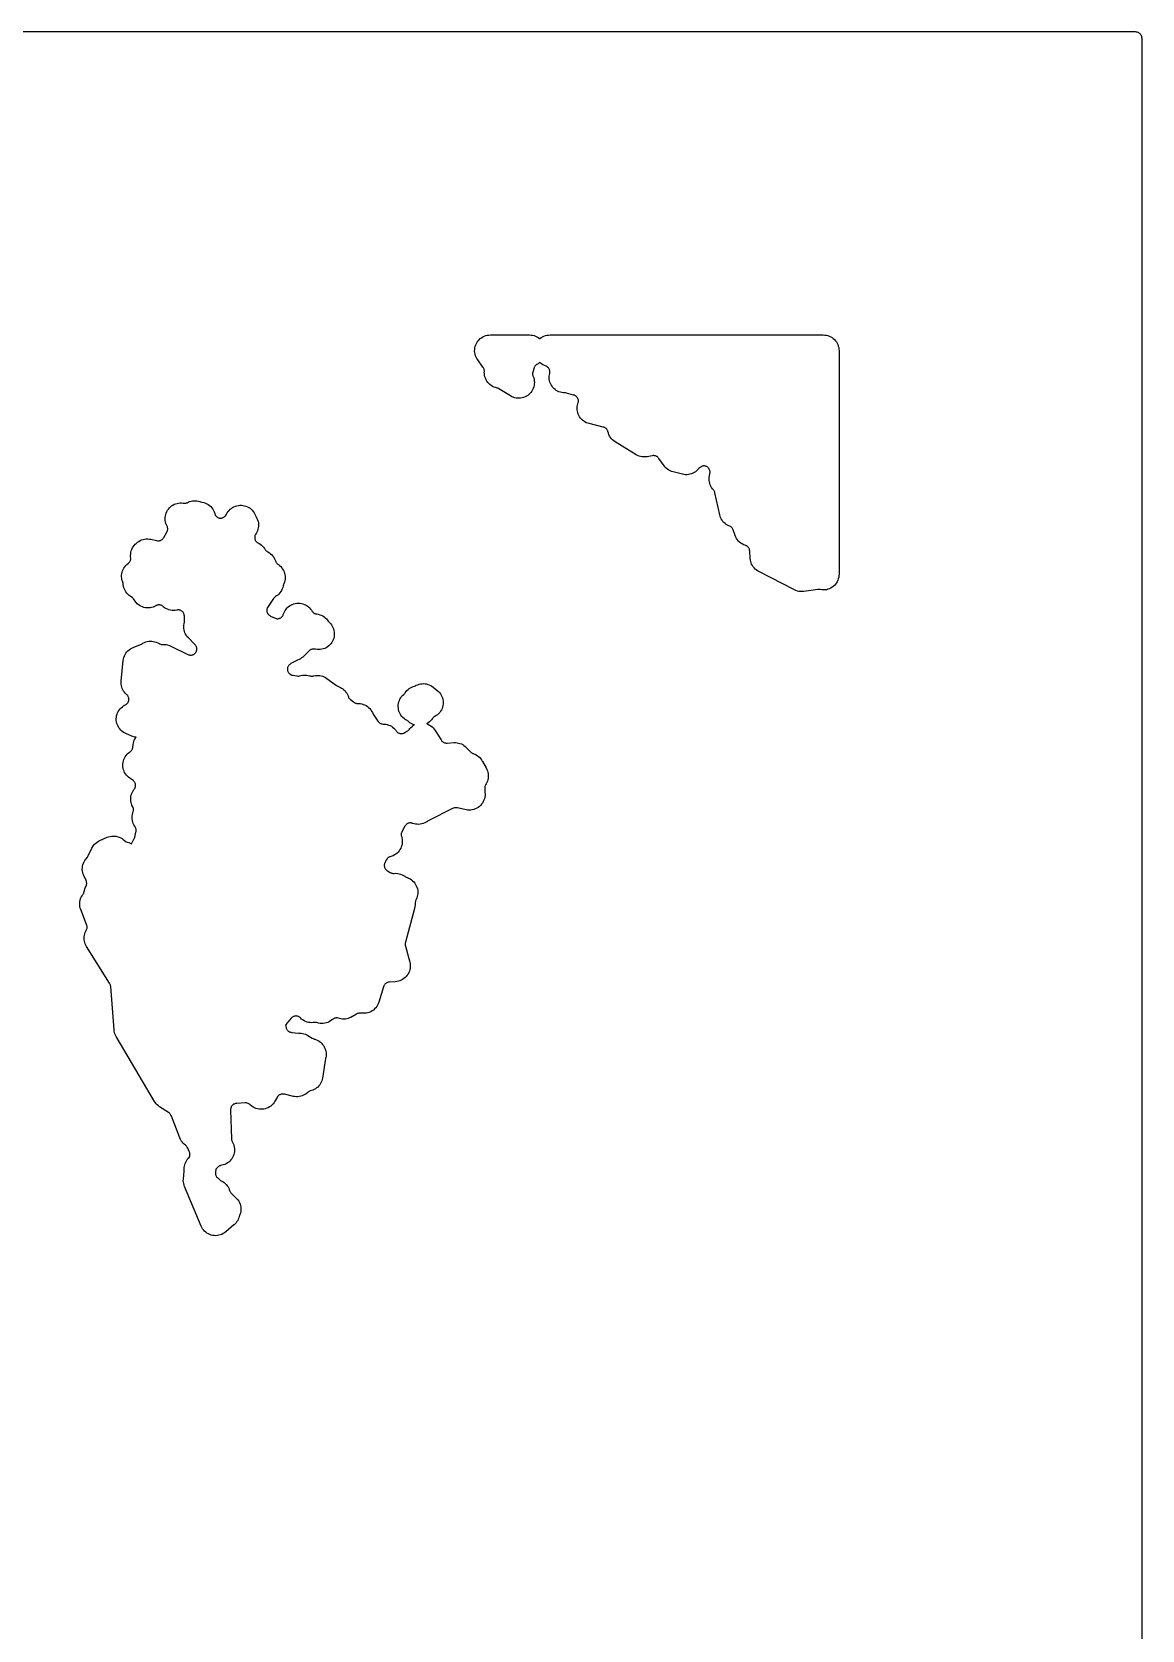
# Model space of a CAD drawing. Header units: metres. Extents: x 0 to 400, y 0 to 202.
# Drawn here: x 354.4 to 400.3, y 136.5 to 202.5 of the extents above; entities that cross this region are included whole.
import ezdxf

# ---------------------------------------------------------------- set-up
doc = ezdxf.new("R2010")
doc.units = ezdxf.units.M

msp = doc.modelspace()

# ---------------------------------------------------------------- linework, layer by layer
msp.add_lwpolyline([(400.252, 0.0146), (400.252, 202.1856), (400.25, 202.2266), (400.247, 202.2476), (400.241, 202.2696), (400.231, 202.2976), (400.231, 202.2976), (400.221, 202.3196), (400.208, 202.3406), (400.195, 202.3586), (400.177, 202.3776), (400.158, 202.3956), (400.14, 202.4086), (400.119, 202.4216), (400.097, 202.4316), (400.069, 202.4416), (400.047, 202.4476), (400.026, 202.4506), (399.985, 202.4526), (0.015, 202.4526)])
for points in [[(372.731, 189.1526), (372.72, 189.2166), (372.714, 189.2806), (372.716, 189.3456), (372.723, 189.4096), (372.737, 189.4736), (372.758, 189.5346), (372.784, 189.5936), (372.816, 189.6506), (372.854, 189.7026), (372.897, 189.7516), (372.944, 189.7956), (372.996, 189.8356), (373.051, 189.8696), (373.109, 189.8976), (373.17, 189.9196), (373.233, 189.9356), (373.297, 189.9456), (373.362, 189.9486), (374.975, 189.9486), (375.039, 189.9456), (375.102, 189.9356), (375.164, 189.9206), (375.224, 189.8986), (375.282, 189.8716), (375.337, 189.8386), (375.388, 189.8006), (375.4, 189.7896), (375.409, 189.7986), (375.461, 189.8376), (375.516, 189.8706), (375.574, 189.8986), (375.634, 189.9206), (375.696, 189.9356), (375.76, 189.9456), (375.824, 189.9486), (387.1, 189.9486), (387.164, 189.9456), (387.226, 189.9366), (387.288, 189.9206), (387.348, 189.8996), (387.405, 189.8716), (387.46, 189.8396), (387.511, 189.8016), (387.558, 189.7586), (387.601, 189.7116), (387.639, 189.6606), (387.671, 189.6056), (387.699, 189.5486), (387.72, 189.4886), (387.736, 189.4266), (387.745, 189.3646), (387.748, 189.3006), (387.748, 180.0716), (387.745, 180.0076), (387.736, 179.9456), (387.72, 179.8836), (387.699, 179.8236), (387.671, 179.7656), (387.639, 179.7116), (387.601, 179.6606), (387.558, 179.6136), (387.511, 179.5706), (387.46, 179.5326), (387.405, 179.4996), (387.348, 179.4726), (387.288, 179.4516), (387.226, 179.4356), (387.163, 179.4266), (387.099, 179.4236), (387.036, 179.4266), (386.973, 179.4366), (386.963, 179.4386), (386.936, 179.4406), (386.908, 179.4416), (386.869, 179.4386), (386.291, 179.3596), (386.226, 179.3536), (386.16, 179.3546), (386.095, 179.3626), (386.03, 179.3776), (385.968, 179.3986), (385.908, 179.4256), (384.435, 180.1826), (384.382, 180.2126), (384.332, 180.2476), (384.286, 180.2876), (384.244, 180.3316), (384.206, 180.3786), (384.173, 180.4296), (384.144, 180.4836), (384.121, 180.5396), (384.103, 180.5986), (384.091, 180.6576), (384.084, 180.7186), (384.065, 181.0256), (384.061, 181.0646), (384.056, 181.0866), (384.048, 181.1126), (384.039, 181.1356), (384.03, 181.1526), (384.016, 181.1726), (383.999, 181.1926), (383.983, 181.2086), (383.962, 181.2266), (383.942, 181.2406), (383.924, 181.2496), (383.899, 181.2606), (383.874, 181.2686), (383.812, 181.2916), (383.753, 181.3216), (383.697, 181.3566), (383.646, 181.3976), (383.598, 181.4436), (383.556, 181.4946), (383.518, 181.5486), (383.487, 181.6066), (383.462, 181.6676), (383.379, 181.8986), (383.364, 181.9356), (383.353, 181.9566), (383.339, 181.9776), (383.323, 181.9976), (383.308, 182.0126), (383.289, 182.0286), (383.268, 182.0426), (383.247, 182.0546), (383.206, 182.0716), (383.15, 182.0986), (383.097, 182.1306), (383.047, 182.1676), (383.001, 182.2086), (382.96, 182.2546), (382.922, 182.3036), (382.89, 182.3566), (382.863, 182.4126), (382.841, 182.4706), (382.825, 182.5296), (382.628, 183.4276), (382.618, 183.4646), (382.608, 183.4906), (382.598, 183.5116), (382.584, 183.5336), (382.57, 183.5526), (382.567, 183.5566), (382.529, 183.5996), (382.493, 183.6496), (382.461, 183.7036), (382.436, 183.7606), (382.415, 183.8196), (382.401, 183.8796), (382.392, 183.9416), (382.389, 184.0036), (382.392, 184.0656), (382.401, 184.1276), (382.421, 184.2276), (382.427, 184.2676), (382.428, 184.2906), (382.427, 184.3176), (382.423, 184.3426), (382.418, 184.3646), (382.409, 184.3876), (382.397, 184.4126), (382.385, 184.4316), (382.369, 184.4526), (382.353, 184.4706), (382.336, 184.4856), (382.313, 184.5016), (382.292, 184.5146), (382.271, 184.5246), (382.246, 184.5326), (382.221, 184.5386), (382.198, 184.5416), (382.175, 184.5426), (382.148, 184.5406), (382.124, 184.5366), (382.102, 184.5316), (382.077, 184.5216), (382.054, 184.5106), (382.032, 184.4966), (382.014, 184.4826), (381.984, 184.4556), (381.914, 184.3816), (381.869, 184.3386), (381.82, 184.3006), (381.768, 184.2666), (381.713, 184.2386), (381.655, 184.2156), (381.596, 184.1986), (381.535, 184.1866), (381.473, 184.1816), (381.411, 184.1816), (381.349, 184.1876), (381.288, 184.1996), (380.903, 184.2956), (380.841, 184.3146), (380.781, 184.3396), (380.723, 184.3706), (380.67, 184.4076), (380.62, 184.4496), (380.574, 184.4956), (380.533, 184.5466), (380.316, 184.8496), (380.291, 184.8816), (380.276, 184.8976), (380.259, 184.9116), (380.239, 184.9266), (380.218, 184.9376), (380.197, 184.9476), (380.171, 184.9566), (380.15, 184.9626), (380.128, 184.9656), (380.101, 184.9666), (380.081, 184.9666), (380.044, 184.9606), (379.833, 184.9226), (379.766, 184.9136), (379.698, 184.9116), (379.631, 184.9176), (379.564, 184.9296), (379.5, 184.9486), (379.437, 184.9746), (379.378, 185.0066), (378.512, 185.5366), (378.457, 185.5746), (378.406, 185.6176), (378.36, 185.6656), (378.319, 185.7186), (378.283, 185.7756), (378.254, 185.8356), (378.231, 185.8976), (378.215, 185.9626), (378.213, 185.9706), (378.207, 185.9886), (378.198, 186.0096), (378.187, 186.0296), (378.17, 186.0536), (378.155, 186.0716), (378.139, 186.0876), (378.117, 186.1046), (378.098, 186.1166), (378.076, 186.1286), (378.054, 186.1376), (378.017, 186.1476), (377.439, 186.2866), (377.379, 186.3036), (377.321, 186.3276), (377.265, 186.3556), (377.213, 186.3896), (377.164, 186.4286), (377.119, 186.4716), (377.078, 186.5196), (377.042, 186.5706), (377.011, 186.6246), (376.986, 186.6816), (376.966, 186.7406), (376.952, 186.8016), (376.944, 186.8636), (376.942, 186.9266), (376.946, 186.9886), (376.956, 187.0506), (376.972, 187.1106), (376.988, 187.1626), (376.992, 187.1846), (376.995, 187.2096), (376.995, 187.2346), (376.993, 187.2596), (376.989, 187.2786), (376.981, 187.3046), (376.971, 187.3296), (376.959, 187.3516), (376.946, 187.3706), (376.934, 187.3866), (376.914, 187.4056), (376.893, 187.4236), (376.873, 187.4376), (376.854, 187.4476), (376.832, 187.4566), (376.793, 187.4696), (376.505, 187.5436), (376.465, 187.5526), (376.443, 187.5546), (376.437, 187.5546), (376.375, 187.5576), (376.313, 187.5666), (376.253, 187.5816), (376.194, 187.6016), (376.137, 187.6276), (376.084, 187.6596), (376.033, 187.6956), (375.986, 187.7366), (375.944, 187.7826), (375.906, 187.8316), (375.873, 187.8846), (375.845, 187.9396), (375.822, 187.9976), (375.805, 188.0576), (375.794, 188.1186), (375.789, 188.1816), (375.79, 188.2436), (375.797, 188.3056), (375.81, 188.3666), (375.813, 188.3776), (375.816, 188.3986), (375.817, 188.4236), (375.816, 188.4496), (375.812, 188.4736), (375.805, 188.4996), (375.797, 188.5226), (375.785, 188.5466), (375.772, 188.5686), (375.758, 188.5866), (375.739, 188.6056), (375.721, 188.6216), (375.702, 188.6346), (375.665, 188.6556), (375.534, 188.7206), (375.478, 188.7526), (375.426, 188.7896), (375.4, 188.8126), (375.38, 188.7946), (375.328, 188.7576), (375.273, 188.7256), (375.272, 188.7246), (375.251, 188.7106), (375.232, 188.6966), (375.215, 188.6796), (375.2, 188.6616), (375.184, 188.6386), (375.173, 188.6176), (375.163, 188.5956), (375.15, 188.5556), (375.114, 188.4186), (375.105, 188.3766), (375.103, 188.3566), (375.103, 188.3316), (375.106, 188.3026), (375.11, 188.2796), (375.117, 188.2566), (375.127, 188.2316), (375.149, 188.1726), (375.165, 188.1126), (375.174, 188.0496), (375.178, 187.9876), (375.176, 187.9246), (375.167, 187.8626), (375.153, 187.8006), (375.132, 187.7416), (375.106, 187.6846), (375.075, 187.6296), (375.038, 187.5786), (374.997, 187.5316), (374.951, 187.4886), (374.902, 187.4496), (374.848, 187.4166), (374.792, 187.3876), (374.734, 187.3656), (374.673, 187.3486), (374.611, 187.3376), (374.548, 187.3326), (374.486, 187.3346), (374.423, 187.3416), (374.362, 187.3546), (374.302, 187.3736), (374.244, 187.3986), (374.189, 187.4296), (373.708, 187.7266), (373.671, 187.7466), (373.649, 187.7566), (373.621, 187.7656), (373.574, 187.7766), (373.513, 187.7986), (373.454, 187.8266), (373.398, 187.8596), (373.346, 187.8986), (373.298, 187.9426), (373.255, 187.9916), (373.217, 188.0436), (373.184, 188.0996), (373.157, 188.1586), (373.137, 188.2206), (373.122, 188.2836), (373.114, 188.3486), (373.112, 188.4136), (373.114, 188.4396), (373.114, 188.4706), (373.112, 188.4946), (373.107, 188.5176), (373.1, 188.5426), (373.091, 188.5636), (373.08, 188.5846), (373.057, 188.6196), (372.839, 188.9186), (372.803, 188.9726), (372.773, 189.0296), (372.749, 189.0906), (372.731, 189.1526)], [(356.683, 167.2036), (356.693, 167.2286), (356.7, 167.2516), (356.704, 167.2726), (356.706, 167.2976), (356.706, 167.3236), (356.704, 167.3446), (356.699, 167.3686), (356.692, 167.3926), (356.678, 167.4276), (356.583, 167.6346), (356.559, 167.6956), (356.541, 167.7586), (356.529, 167.8226), (356.524, 167.8886), (356.526, 167.9536), (356.534, 168.0196), (356.549, 168.0826), (356.57, 168.1456), (356.598, 168.2046), (356.631, 168.2616), (356.67, 168.3146), (356.688, 168.3336), (356.694, 168.3406), (356.723, 168.3756), (356.736, 168.3946), (356.755, 168.4296), (356.921, 168.7716), (356.952, 168.8296), (356.99, 168.8836), (357.033, 168.9346), (357.08, 168.9796), (357.132, 169.0206), (357.188, 169.0556), (357.248, 169.0846), (357.55, 169.2146), (357.61, 169.2376), (357.672, 169.2536), (357.736, 169.2636), (357.8, 169.2676), (357.864, 169.2646), (357.928, 169.2556), (357.991, 169.2406), (358.051, 169.2196), (358.109, 169.1926), (358.165, 169.1596), (358.217, 169.1206), (358.264, 169.0776), (358.27, 169.0716), (358.289, 169.0566), (358.309, 169.0426), (358.327, 169.0336), (358.354, 169.0226), (358.38, 169.0146), (358.385, 169.0136), (358.445, 168.9976), (358.503, 168.9756), (358.555, 168.9506), (358.564, 168.9766), (358.591, 169.0336), (358.624, 169.0886), (358.654, 169.1326), (358.663, 169.1496), (358.673, 169.1736), (358.686, 169.2156), (358.738, 169.4226), (358.746, 169.4616), (358.748, 169.4846), (358.748, 169.5086), (358.746, 169.5356), (358.741, 169.5576), (358.734, 169.5806), (358.725, 169.6056), (358.715, 169.6236), (358.686, 169.6686), (358.653, 169.7246), (358.626, 169.7826), (358.605, 169.8436), (358.59, 169.9066), (358.581, 169.9706), (358.579, 170.0346), (358.583, 170.0996), (358.594, 170.1626), (358.611, 170.2256), (358.629, 170.2816), (358.635, 170.3076), (358.638, 170.3306), (358.638, 170.3516), (358.636, 170.3756), (358.632, 170.4016), (358.625, 170.4256), (358.617, 170.4486), (358.599, 170.4846), (358.591, 170.5006), (358.572, 170.5396), (358.551, 170.5976), (358.536, 170.6576), (358.526, 170.7186), (358.522, 170.7806), (358.524, 170.8426), (358.532, 170.9036), (358.546, 170.9636), (358.565, 171.0226), (358.59, 171.0796), (358.62, 171.1336), (358.655, 171.1846), (358.678, 171.2136), (358.691, 171.2346), (358.701, 171.2556), (358.711, 171.2806), (358.717, 171.3036), (358.722, 171.3296), (358.723, 171.3536), (358.722, 171.3766), (358.719, 171.4026), (358.713, 171.4276), (358.706, 171.4496), (358.695, 171.4726), (358.681, 171.4966), (358.669, 171.5146), (358.652, 171.5326), (358.632, 171.5516), (358.603, 171.5726), (358.481, 171.6556), (358.431, 171.6926), (358.384, 171.7346), (358.342, 171.7816), (358.305, 171.8316), (358.272, 171.8856), (358.245, 171.9416), (358.224, 172.0006), (358.208, 172.0616), (358.199, 172.1236), (358.195, 172.1856), (358.197, 172.2486), (358.206, 172.3106), (358.22, 172.3716), (358.24, 172.4306), (358.266, 172.4876), (358.297, 172.5426), (358.334, 172.5936), (358.375, 172.6406), (358.42, 172.6836), (358.47, 172.7226), (358.505, 172.7466), (358.525, 172.7636), (358.542, 172.7826), (358.557, 172.8006), (358.57, 172.8206), (358.581, 172.8416), (358.589, 172.8636), (358.596, 172.8866), (358.603, 172.9256), (358.619, 173.0426), (358.63, 173.1036), (358.648, 173.1636), (358.671, 173.2216), (358.699, 173.2776), (358.733, 173.3306), (358.742, 173.3416), (358.739, 173.3416), (358.677, 173.3536), (358.616, 173.3706), (358.558, 173.3936), (358.538, 173.4036), (358.47, 173.4356), (358.324, 173.4966), (358.266, 173.5246), (358.211, 173.5576), (358.159, 173.5966), (358.112, 173.6396), (358.069, 173.6876), (358.032, 173.7396), (357.999, 173.7956), (357.972, 173.8536), (357.952, 173.9146), (357.937, 173.9776), (357.928, 174.0406), (357.926, 174.1046), (357.93, 174.1696), (357.941, 174.2326), (357.958, 174.2946), (357.98, 174.3546), (358.009, 174.4116), (358.043, 174.4666), (358.083, 174.5176), (358.127, 174.5636), (358.176, 174.6056), (358.228, 174.6426), (358.284, 174.6746), (358.289, 174.6766), (358.326, 174.6976), (358.348, 174.7126), (358.366, 174.7266), (358.382, 174.7436), (358.397, 174.7626), (358.411, 174.7836), (358.422, 174.8036), (358.431, 174.8266), (358.439, 174.8516), (358.444, 174.8756), (358.446, 174.8946), (358.446, 174.9216), (358.444, 174.9476), (358.44, 174.9686), (358.433, 174.9916), (358.423, 175.0166), (358.413, 175.0366), (358.4, 175.0576), (358.386, 175.0746), (358.369, 175.0926), (358.349, 175.1096), (358.305, 175.1526), (358.265, 175.1996), (358.229, 175.2496), (358.199, 175.3036), (358.173, 175.3596), (358.153, 175.4176), (358.139, 175.4776), (358.131, 175.5386), (358.128, 175.6006), (358.131, 175.6616), (358.216, 176.5126), (358.226, 176.5766), (358.242, 176.6396), (358.264, 176.7006), (358.292, 176.7586), (358.325, 176.8136), (358.364, 176.8646), (358.408, 176.9126), (358.457, 176.9546), (358.509, 176.9926), (358.565, 177.0256), (358.624, 177.0516), (358.924, 177.1696), (358.963, 177.1866), (358.996, 177.2056), (359.028, 177.2256), (359.084, 177.2546), (359.143, 177.2776), (359.204, 177.2946), (359.266, 177.3056), (359.329, 177.3106), (359.392, 177.3086), (359.455, 177.3016), (359.517, 177.2886), (359.577, 177.2686), (359.635, 177.2436), (359.69, 177.2126), (359.707, 177.2026), (359.725, 177.1936), (359.751, 177.1846), (359.775, 177.1776), (359.797, 177.1736), (359.819, 177.1726), (359.859, 177.1736), (359.922, 177.1736), (359.984, 177.1666), (360.046, 177.1546), (360.105, 177.1356), (360.163, 177.1116), (360.178, 177.1036), (360.18, 177.1026), (360.874, 176.7656), (360.91, 176.7506), (360.933, 176.7436), (360.958, 176.7376), (360.986, 176.7346), (361.009, 176.7346), (361.028, 176.7356), (361.055, 176.7406), (361.079, 176.7476), (361.101, 176.7556), (361.122, 176.7666), (361.143, 176.7796), (361.163, 176.7956), (361.18, 176.8116), (361.197, 176.8316), (361.209, 176.8486), (361.221, 176.8686), (361.234, 176.8966), (361.241, 176.9186), (361.246, 176.9396), (361.25, 176.9626), (361.25, 176.9866), (361.249, 177.0136), (361.245, 177.0356), (361.24, 177.0566), (361.23, 177.0836), (361.22, 177.1046), (361.209, 177.1236), (361.192, 177.1456), (361.165, 177.1756), (360.901, 177.4416), (360.858, 177.4886), (360.82, 177.5396), (360.788, 177.5946), (360.761, 177.6526), (360.739, 177.7126), (360.724, 177.7746), (360.715, 177.8376), (360.712, 177.9016), (360.715, 177.9656), (360.725, 178.0286), (360.741, 178.0906), (360.742, 178.0946), (360.746, 178.1126), (360.748, 178.1396), (360.747, 178.1826), (360.736, 178.3486), (360.732, 178.3886), (360.727, 178.4126), (360.719, 178.4376), (360.71, 178.4576), (360.696, 178.4816), (360.683, 178.5016), (360.668, 178.5186), (360.648, 178.5376), (360.63, 178.5516), (360.61, 178.5646), (360.585, 178.5776), (360.561, 178.5866), (360.541, 178.5926), (360.516, 178.5966), (360.49, 178.5986), (360.467, 178.5986), (360.442, 178.5956), (360.427, 178.5916), (360.361, 178.5806), (360.294, 178.5766), (360.227, 178.5796), (360.161, 178.5886), (360.096, 178.6046), (360.033, 178.6276), (359.973, 178.6576), (359.916, 178.6926), (359.863, 178.7336), (359.842, 178.7516), (359.821, 178.7666), (359.802, 178.7776), (359.776, 178.7896), (359.752, 178.7976), (359.731, 178.8026), (359.708, 178.8066), (359.684, 178.8066), (359.657, 178.8056), (359.634, 178.8016), (359.613, 178.7966), (359.588, 178.7876), (359.564, 178.7756), (359.562, 178.7746), (359.506, 178.7446), (359.446, 178.7196), (359.384, 178.7016), (359.321, 178.6896), (359.257, 178.6836), (359.192, 178.6836), (359.128, 178.6906), (359.065, 178.7036), (359.004, 178.7226), (358.944, 178.7486), (358.888, 178.7796), (358.835, 178.8166), (358.786, 178.8576), (358.741, 178.9046), (358.701, 178.9546), (358.666, 179.0096), (358.641, 179.0536), (358.629, 179.0706), (358.614, 179.0876), (358.595, 179.1066), (358.579, 179.1196), (358.563, 179.1296), (358.559, 179.1316), (358.504, 179.1646), (358.452, 179.2016), (358.404, 179.2446), (358.36, 179.2916), (358.322, 179.3436), (358.288, 179.3976), (358.26, 179.4556), (358.239, 179.5166), (358.223, 179.5786), (358.213, 179.6426), (358.209, 179.6886), (358.204, 179.7096), (358.194, 179.7396), (358.178, 179.7816), (358.161, 179.8426), (358.15, 179.9046), (358.145, 179.9676), (358.147, 180.0306), (358.154, 180.0936), (358.168, 180.1556), (358.187, 180.2156), (358.212, 180.2736), (358.243, 180.3286), (358.279, 180.3806), (358.32, 180.4286), (358.365, 180.4726), (358.427, 180.5266), (358.456, 180.5546), (358.472, 180.5736), (358.487, 180.5956), (358.499, 180.6166), (358.507, 180.6376), (358.515, 180.6606), (358.52, 180.6886), (358.523, 180.7116), (358.523, 180.7356), (358.519, 180.7866), (358.516, 180.8506), (358.52, 180.9136), (358.53, 180.9766), (358.546, 181.0386), (358.568, 181.0986), (358.596, 181.1556), (358.629, 181.2096), (358.668, 181.2606), (358.711, 181.3076), (358.752, 181.3476), (358.801, 181.3906), (358.854, 181.4286), (358.911, 181.4606), (358.97, 181.4876), (359.032, 181.5086), (359.096, 181.5226), (359.161, 181.5296), (359.226, 181.5316), (359.291, 181.5256), (359.355, 181.5136), (359.587, 181.4586), (359.624, 181.4516), (359.651, 181.4496), (359.678, 181.4506), (359.7, 181.4526), (359.725, 181.4586), (359.751, 181.4666), (359.77, 181.4746), (359.791, 181.4866), (359.816, 181.5036), (359.832, 181.5176), (359.849, 181.5346), (359.865, 181.5556), (359.886, 181.5896), (360.011, 181.8076), (360.029, 181.8436), (360.037, 181.8626), (360.044, 181.8886), (360.049, 181.9156), (360.05, 181.9366), (360.05, 181.9586), (360.046, 181.9876), (360.042, 182.0096), (360.035, 182.0316), (360.026, 182.0526), (360.022, 182.0606), (359.998, 182.1096), (359.975, 182.1676), (359.959, 182.2286), (359.948, 182.2896), (359.943, 182.3526), (359.945, 182.4156), (359.952, 182.4776), (359.965, 182.5386), (359.985, 182.5986), (360.01, 182.6556), (360.04, 182.7106), (360.076, 182.7626), (360.116, 182.8106), (360.161, 182.8546), (360.21, 182.8936), (360.262, 182.9276), (360.318, 182.9576), (360.376, 182.9806), (360.436, 182.9986), (360.497, 183.0106), (360.56, 183.0166), (360.623, 183.0166), (360.685, 183.0106), (360.728, 183.0046), (360.755, 183.0036), (360.781, 183.0046), (360.802, 183.0076), (360.824, 183.0136), (360.85, 183.0226), (360.896, 183.0446), (360.953, 183.0676), (361.011, 183.0856), (361.071, 183.0986), (361.132, 183.1056), (361.193, 183.1066), (361.255, 183.1016), (361.315, 183.0906), (361.374, 183.0746), (361.408, 183.0636), (361.45, 183.0516), (361.477, 183.0476), (361.541, 183.0316), (361.604, 183.0106), (361.663, 182.9826), (361.72, 182.9486), (361.773, 182.9096), (361.822, 182.8646), (361.866, 182.8156), (361.905, 182.7626), (361.938, 182.7056), (361.965, 182.6446), (361.986, 182.5826), (361.99, 182.5646), (362, 182.5396), (362.013, 182.5146), (362.025, 182.4946), (362.038, 182.4776), (362.058, 182.4566), (362.077, 182.4406), (362.097, 182.4266), (362.119, 182.4136), (362.143, 182.4036), (362.167, 182.3956), (362.189, 182.3906), (362.212, 182.3886), (362.239, 182.3876), (362.268, 182.3896), (362.29, 182.3946), (362.311, 182.4006), (362.335, 182.4106), (362.36, 182.4226), (362.38, 182.4356), (362.399, 182.4516), (362.417, 182.4686), (362.433, 182.4886), (362.456, 182.5226), (362.506, 182.6056), (362.541, 182.6586), (362.581, 182.7076), (362.626, 182.7516), (362.675, 182.7916), (362.728, 182.8276), (362.783, 182.8576), (362.842, 182.8816), (362.902, 182.8996), (362.964, 182.9126), (363.027, 182.9186), (363.091, 182.9186), (363.154, 182.9126), (363.216, 182.9006), (363.276, 182.8826), (363.335, 182.8586), (363.391, 182.8296), (363.444, 182.7946), (363.493, 182.7546), (363.538, 182.7106), (363.578, 182.6616), (363.614, 182.6096), (363.644, 182.5536), (363.669, 182.4956), (363.672, 182.4886), (363.684, 182.4636), (363.701, 182.4356), (363.732, 182.3776), (363.758, 182.3166), (363.777, 182.2536), (363.789, 182.1896), (363.795, 182.1236), (363.795, 182.0576), (363.787, 181.9926), (363.773, 181.9276), (363.753, 181.8656), (363.726, 181.8056), (363.694, 181.7476), (363.67, 181.7116), (363.659, 181.6896), (363.65, 181.6676), (363.643, 181.6406), (363.638, 181.6156), (363.637, 181.5926), (363.637, 181.5706), (363.64, 181.5446), (363.646, 181.5196), (363.653, 181.4986), (363.663, 181.4756), (363.676, 181.4526), (363.691, 181.4316), (363.707, 181.4136), (363.726, 181.3946), (363.744, 181.3806), (363.765, 181.3676), (363.802, 181.3486), (363.859, 181.3156), (363.913, 181.2776), (363.962, 181.2346), (364.006, 181.1866), (364.046, 181.1336), (364.062, 181.1066), (364.085, 181.0746), (364.102, 181.0536), (364.116, 181.0396), (364.135, 181.0236), (364.152, 181.0116), (364.186, 180.9936), (364.243, 180.9596), (364.296, 180.9196), (364.345, 180.8746), (364.389, 180.8246), (364.428, 180.7706), (364.461, 180.7126), (364.488, 180.6516), (364.504, 180.6016), (364.512, 180.5816), (364.524, 180.5596), (364.536, 180.5406), (364.553, 180.5186), (364.57, 180.5016), (364.588, 180.4866), (364.614, 180.4686), (364.664, 180.4296), (364.711, 180.3866), (364.752, 180.3386), (364.789, 180.2866), (364.821, 180.2316), (364.847, 180.1746), (364.868, 180.1136), (364.882, 180.0526), (364.891, 179.9896), (364.893, 179.9256), (364.889, 179.8626), (364.879, 179.7996), (364.862, 179.7386), (364.84, 179.6786), (364.83, 179.6556), (364.822, 179.6306), (364.815, 179.5966), (364.813, 179.5856), (364.81, 179.5756), (364.797, 179.5246), (364.776, 179.4646), (364.749, 179.4076), (364.717, 179.3536), (364.679, 179.3026), (364.637, 179.2556), (364.59, 179.2126), (364.54, 179.1746), (364.501, 179.1506), (364.481, 179.1366), (364.463, 179.1206), (364.447, 179.1036), (364.42, 179.0696), (364.188, 178.7366), (364.168, 178.7046), (364.158, 178.6846), (364.148, 178.6586), (364.141, 178.6336), (364.137, 178.6116), (364.136, 178.5896), (364.136, 178.5666), (364.139, 178.5416), (364.144, 178.5166), (364.152, 178.4926), (364.162, 178.4696), (364.171, 178.4516), (364.185, 178.4316), (364.203, 178.4106), (364.219, 178.3946), (364.239, 178.3776), (364.259, 178.3636), (364.292, 178.3466), (364.453, 178.2696), (364.491, 178.2536), (364.518, 178.2456), (364.544, 178.2396), (364.568, 178.2376), (364.591, 178.2376), (364.615, 178.2396), (364.642, 178.2456), (364.665, 178.2526), (364.686, 178.2616), (364.711, 178.2746), (364.731, 178.2886), (364.75, 178.3046), (364.768, 178.3226), (364.782, 178.3396), (364.794, 178.3596), (364.807, 178.3846), (364.816, 178.4066), (364.816, 178.4076), (364.837, 178.4686), (364.863, 178.5276), (364.896, 178.5826), (364.933, 178.6356), (364.976, 178.6836), (365.023, 178.7276), (365.075, 178.7666), (365.13, 178.8006), (365.188, 178.8286), (365.249, 178.8506), (365.311, 178.8666), (365.375, 178.8766), (365.439, 178.8796), (365.504, 178.8766), (365.568, 178.8666), (365.63, 178.8506), (365.691, 178.8286), (365.749, 178.8006), (365.804, 178.7676), (365.856, 178.7286), (365.903, 178.6846), (365.946, 178.6366), (365.984, 178.5836), (366.013, 178.5396), (366.03, 178.5176), (366.048, 178.4996), (366.067, 178.4826), (366.087, 178.4686), (366.105, 178.4586), (366.13, 178.4476), (366.152, 178.4406), (366.176, 178.4356), (366.197, 178.4326), (366.262, 178.4216), (366.325, 178.4036), (366.385, 178.3796), (366.444, 178.3496), (366.498, 178.3136), (366.549, 178.2726), (366.596, 178.2266), (366.637, 178.1756), (366.672, 178.1296), (366.692, 178.1066), (366.718, 178.0826), (366.763, 178.0366), (366.803, 177.9856), (366.837, 177.9316), (366.867, 177.8736), (366.89, 177.8136), (366.907, 177.7516), (366.918, 177.6886), (366.923, 177.6246), (366.921, 177.5596), (366.913, 177.4956), (366.898, 177.4326), (366.878, 177.3716), (366.851, 177.3136), (366.819, 177.2576), (366.781, 177.2056), (366.739, 177.1566), (366.691, 177.1136), (366.64, 177.0746), (366.585, 177.0406), (366.527, 177.0126), (366.467, 176.9906), (366.404, 176.9746), (366.34, 176.9646), (366.276, 176.9616), (366.212, 176.9646), (366.148, 176.9746), (366.103, 176.9836), (366.079, 176.9856), (366.056, 176.9856), (366.033, 176.9836), (366.008, 176.9786), (365.985, 176.9706), (365.96, 176.9606), (365.937, 176.9486), (365.918, 176.9356), (365.885, 176.9086), (365.732, 176.7666), (365.702, 176.7366), (365.701, 176.7356), (365.662, 176.6916), (365.62, 176.6516), (365.574, 176.6156), (365.525, 176.5836), (365.473, 176.5566), (365.42, 176.5336), (365.407, 176.5296), (365.37, 176.5116), (365.132, 176.3826), (365.098, 176.3616), (365.081, 176.3496), (365.059, 176.3286), (365.041, 176.3086), (365.029, 176.2916), (365.016, 176.2696), (365.006, 176.2476), (364.998, 176.2246), (364.992, 176.1986), (364.989, 176.1726), (364.988, 176.1496), (364.989, 176.1256), (364.994, 176.0996), (365, 176.0766), (365.01, 176.0516), (365.021, 176.0286), (365.032, 176.0106), (365.049, 175.9896), (365.066, 175.9716), (365.083, 175.9566), (365.106, 175.9406), (365.128, 175.9286), (365.147, 175.9196), (365.174, 175.9116), (365.216, 175.9016), (365.377, 175.8746), (365.417, 175.8696), (365.441, 175.8696), (365.465, 175.8716), (365.491, 175.8756), (365.546, 175.8906), (365.605, 175.9036), (365.665, 175.9106), (365.725, 175.9126), (365.786, 175.9086), (365.845, 175.8996), (365.904, 175.8846), (365.933, 175.8746), (365.958, 175.8706), (365.984, 175.8676), (366.007, 175.8676), (366.033, 175.8706), (366.07, 175.8776), (366.081, 175.8806), (366.142, 175.8916), (366.203, 175.8976), (366.265, 175.8966), (366.326, 175.8896), (366.387, 175.8776), (366.446, 175.8596), (366.503, 175.8356), (366.557, 175.8076), (366.609, 175.7736), (367.009, 175.4816), (367.041, 175.4606), (367.063, 175.4496), (367.101, 175.4336), (367.117, 175.4286), (367.173, 175.4036), (367.226, 175.3736), (367.276, 175.3386), (367.322, 175.2996), (367.365, 175.2556), (367.403, 175.2086), (367.437, 175.1576), (367.466, 175.1036), (367.489, 175.0476), (367.504, 175.0076), (367.515, 174.9846), (367.528, 174.9636), (367.542, 174.9456), (367.562, 174.9246), (367.595, 174.8966), (367.719, 174.7996), (367.753, 174.7756), (367.775, 174.7636), (367.797, 174.7536), (367.821, 174.7456), (367.845, 174.7406), (367.869, 174.7376), (367.924, 174.7366), (367.989, 174.7316), (368.052, 174.7206), (368.115, 174.7026), (368.175, 174.6796), (368.233, 174.6496), (368.288, 174.6146), (368.339, 174.5736), (368.385, 174.5286), (368.427, 174.4786), (368.463, 174.4246), (368.494, 174.3676), (368.512, 174.3296), (368.533, 174.2936), (368.721, 174.0146), (368.747, 173.9796), (368.765, 173.9606), (368.782, 173.9446), (368.804, 173.9296), (368.827, 173.9166), (368.849, 173.9066), (368.872, 173.8986), (368.897, 173.8936), (368.939, 173.8886), (368.985, 173.8856), (369.046, 173.8786), (369.106, 173.8666), (369.165, 173.8476), (369.222, 173.8246), (369.276, 173.7956), (369.328, 173.7616), (369.376, 173.7226), (369.42, 173.6796), (369.459, 173.6326), (369.475, 173.6106), (369.499, 173.5796), (369.517, 173.5606), (369.534, 173.5456), (369.553, 173.5326), (369.574, 173.5216), (369.597, 173.5116), (369.623, 173.5026), (369.647, 173.4976), (369.672, 173.4946), (369.695, 173.4946), (369.717, 173.4966), (369.745, 173.5016), (369.771, 173.5086), (369.791, 173.5166), (369.826, 173.5346), (369.921, 173.5896), (369.954, 173.6106), (369.972, 173.6256), (369.991, 173.6436), (370.013, 173.6686), (370.038, 173.7026), (370.082, 173.7506), (370.13, 173.7926), (370.183, 173.8306), (370.225, 173.8546), (370.209, 173.8596), (370.151, 173.8836), (370.096, 173.9116), (370.045, 173.9456), (369.996, 173.9846), (369.97, 174.0086), (369.947, 174.0246), (369.91, 174.0466), (369.907, 174.0486), (369.853, 174.0806), (369.802, 174.1176), (369.755, 174.1596), (369.712, 174.2056), (369.674, 174.2566), (369.641, 174.3096), (369.613, 174.3666), (369.591, 174.4256), (369.575, 174.4866), (369.565, 174.5496), (369.561, 174.6126), (369.563, 174.6756), (369.571, 174.7376), (369.586, 174.7996), (369.606, 174.8586), (369.632, 174.9166), (369.663, 174.9716), (369.7, 175.0226), (369.741, 175.0706), (369.787, 175.1136), (369.811, 175.1346), (369.827, 175.1506), (369.843, 175.1716), (369.847, 175.1776), (369.882, 175.2266), (369.922, 175.2726), (369.965, 175.3146), (370.012, 175.3516), (370.063, 175.3846), (370.116, 175.4126), (370.172, 175.4356), (370.229, 175.4536), (370.233, 175.4546), (370.26, 175.4636), (370.277, 175.4716), (370.307, 175.4886), (370.363, 175.5126), (370.422, 175.5326), (370.482, 175.5466), (370.542, 175.5546), (370.604, 175.5566), (370.665, 175.5526), (370.726, 175.5436), (370.786, 175.5286), (370.843, 175.5076), (370.899, 175.4816), (370.952, 175.4506), (371.002, 175.4146), (371.172, 175.2786), (371.22, 175.2366), (371.263, 175.1896), (371.302, 175.1386), (371.335, 175.0846), (371.363, 175.0266), (371.385, 174.9666), (371.401, 174.9056), (371.411, 174.8426), (371.415, 174.7786), (371.412, 174.7146), (371.404, 174.6516), (371.389, 174.5896), (371.368, 174.5296), (371.341, 174.4716), (371.308, 174.4166), (371.271, 174.3646), (371.228, 174.3176), (371.181, 174.2736), (371.13, 174.2356), (371.075, 174.2026), (371.04, 174.1836), (371.02, 174.1706), (371.002, 174.1556), (370.983, 174.1366), (370.97, 174.1206), (370.97, 174.1196), (370.933, 174.0686), (370.893, 174.0226), (370.848, 173.9796), (370.799, 173.9416), (370.747, 173.9086), (370.736, 173.9026), (370.739, 173.9016), (370.799, 173.8786), (370.856, 173.8496), (370.91, 173.8146), (370.961, 173.7746), (371.007, 173.7306), (371.049, 173.6816), (371.086, 173.6286), (371.327, 173.2396), (371.351, 173.2046), (371.366, 173.1866), (371.382, 173.1706), (371.404, 173.1536), (371.426, 173.1396), (371.445, 173.1296), (371.466, 173.1206), (371.491, 173.1136), (371.515, 173.1096), (371.543, 173.1066), (371.583, 173.1066), (371.867, 173.1226), (371.928, 173.1236), (371.989, 173.1176), (372.05, 173.1066), (372.109, 173.0896), (372.166, 173.0676), (372.221, 173.0396), (372.273, 173.0076), (372.322, 172.9696), (372.367, 172.9276), (372.548, 172.7416), (372.576, 172.7156), (372.593, 172.7026), (372.612, 172.6916), (372.635, 172.6796), (372.661, 172.6686), (372.68, 172.6606), (372.686, 172.6586), (372.719, 172.6456), (372.774, 172.6176), (372.827, 172.5846), (372.876, 172.5476), (372.921, 172.5046), (372.962, 172.4586), (372.999, 172.4076), (373.03, 172.3546), (373.034, 172.3456), (373.191, 172.0766), (373.22, 172.0206), (373.244, 171.9616), (373.261, 171.9016), (373.273, 171.8396), (373.278, 171.7766), (373.278, 171.7136), (373.271, 171.6516), (373.259, 171.5896), (373.24, 171.5296), (373.216, 171.4716), (373.186, 171.4156), (373.167, 171.3856), (373.157, 171.3626), (373.147, 171.3346), (373.14, 171.3126), (373.137, 171.2906), (373.135, 171.2486), (373.134, 171.1226), (373.136, 171.0786), (373.138, 171.0656), (373.143, 171.0006), (373.141, 170.9356), (373.133, 170.8706), (373.119, 170.8076), (373.098, 170.7456), (373.071, 170.6866), (373.038, 170.6296), (373, 170.5776), (372.956, 170.5286), (372.908, 170.4846), (372.856, 170.4456), (372.8, 170.4116), (372.741, 170.3846), (372.68, 170.3626), (372.616, 170.3466), (372.552, 170.3376), (372.487, 170.3356), (372.421, 170.3396), (372.357, 170.3506), (372.002, 170.4276), (371.962, 170.4346), (371.939, 170.4356), (371.914, 170.4346), (371.888, 170.4316), (371.862, 170.4256), (371.842, 170.4196), (371.806, 170.4036), (370.819, 169.9076), (370.785, 169.8886), (370.762, 169.8716), (370.708, 169.8376), (370.652, 169.8086), (370.593, 169.7856), (370.532, 169.7676), (370.469, 169.7566), (370.406, 169.7506), (370.342, 169.7516), (370.279, 169.7596), (370.217, 169.7726), (370.156, 169.7916), (370.133, 169.8006), (370.114, 169.8056), (370.089, 169.8096), (370.065, 169.8106), (370.04, 169.8096), (370.013, 169.8056), (369.991, 169.8006), (369.969, 169.7936), (369.947, 169.7826), (369.925, 169.7696), (369.904, 169.7546), (369.887, 169.7406), (369.87, 169.7216), (369.856, 169.7026), (369.835, 169.6686), (369.722, 169.4656), (369.703, 169.4256), (369.694, 169.4036), (369.688, 169.3806), (369.684, 169.3546), (369.683, 169.3316), (369.683, 169.3076), (369.687, 169.2856), (369.694, 169.2576), (369.694, 169.2566), (369.711, 169.1956), (369.723, 169.1336), (369.729, 169.0696), (369.728, 169.0066), (369.721, 168.9426), (369.708, 168.8806), (369.688, 168.8196), (369.663, 168.7616), (369.633, 168.7056), (369.597, 168.6536), (369.556, 168.6046), (369.51, 168.5596), (369.46, 168.5206), (369.407, 168.4856), (369.351, 168.4566), (369.291, 168.4326), (369.23, 168.4146), (369.226, 168.4136), (369.204, 168.4066), (369.177, 168.3936), (369.157, 168.3816), (369.138, 168.3676), (369.117, 168.3486), (369.102, 168.3326), (369.088, 168.3136), (369.067, 168.2776), (369.018, 168.1846), (369.001, 168.1496), (368.994, 168.1296), (368.988, 168.1066), (368.984, 168.0826), (368.983, 168.0576), (368.983, 168.0356), (368.987, 168.0106), (368.993, 167.9846), (369, 167.9636), (369.009, 167.9426), (369.02, 167.9236), (369.034, 167.9036), (369.051, 167.8836), (369.069, 167.8666), (369.087, 167.8516), (369.12, 167.8306), (369.229, 167.7656), (369.264, 167.7476), (369.287, 167.7386), (369.309, 167.7316), (369.334, 167.7276), (369.36, 167.7246), (369.389, 167.7256), (369.395, 167.7256), (369.461, 167.7286), (369.527, 167.7246), (369.593, 167.7136), (369.657, 167.6966), (369.718, 167.6726), (369.778, 167.6426), (369.833, 167.6066), (369.864, 167.5846), (369.887, 167.5716), (369.909, 167.5616), (369.929, 167.5546), (369.99, 167.5306), (370.048, 167.5006), (370.102, 167.4646), (370.153, 167.4236), (370.199, 167.3786), (370.24, 167.3276), (370.277, 167.2736), (370.307, 167.2166), (370.332, 167.1566), (370.351, 167.0946), (370.363, 167.0306), (370.369, 166.9656), (370.368, 166.9006), (370.36, 166.8356), (370.347, 166.7726), (370.327, 166.7106), (370.301, 166.6506), (370.283, 166.6156), (370.274, 166.5936), (370.268, 166.5706), (370.264, 166.5436), (370.261, 166.5186), (370.262, 166.4946), (370.259, 166.4256), (370.25, 166.3576), (370.233, 166.2906), (370.228, 166.2746), (369.86, 164.8836), (369.851, 164.8406), (369.848, 164.8136), (369.848, 164.7906), (369.851, 164.7636), (369.86, 164.7216), (370.033, 164.0676), (370.047, 164.0056), (370.054, 163.9416), (370.055, 163.8776), (370.049, 163.8136), (370.037, 163.7506), (370.019, 163.6896), (369.995, 163.6306), (369.966, 163.5736), (369.931, 163.5196), (369.89, 163.4696), (369.845, 163.4246), (369.796, 163.3836), (369.743, 163.3476), (369.687, 163.3176), (369.628, 163.2926), (369.567, 163.2736), (369.504, 163.2606), (369.44, 163.2546), (369.203, 163.2426), (369.162, 163.2386), (369.14, 163.2336), (369.113, 163.2246), (369.089, 163.2146), (369.066, 163.2016), (369.044, 163.1856), (369.027, 163.1716), (369.011, 163.1546), (368.993, 163.1316), (368.979, 163.1086), (368.969, 163.0866), (368.955, 163.0486), (368.757, 162.4066), (368.735, 162.3456), (368.706, 162.2866), (368.672, 162.2306), (368.632, 162.1786), (368.587, 162.1306), (368.538, 162.0876), (368.484, 162.0496), (368.427, 162.0176), (368.367, 161.9916), (368.305, 161.9716), (368.241, 161.9576), (368.176, 161.9506), (368.11, 161.9506), (368.064, 161.9546), (368.045, 161.9566), (368.005, 161.9606), (367.976, 161.9616), (367.952, 161.9596), (367.932, 161.9556), (367.907, 161.9486), (367.881, 161.9376), (367.845, 161.9196), (367.672, 161.8196), (367.663, 161.8136), (367.61, 161.7836), (367.555, 161.7586), (367.497, 161.7396), (367.438, 161.7246), (367.378, 161.7166), (367.317, 161.7136), (367.316, 161.7136), (367.255, 161.7166), (367.195, 161.7246), (367.136, 161.7396), (367.08, 161.7556), (367.054, 161.7606), (367.031, 161.7626), (367.007, 161.7626), (366.984, 161.7606), (366.958, 161.7546), (366.935, 161.7476), (366.911, 161.7386), (366.889, 161.7266), (366.871, 161.7146), (366.83, 161.6816), (366.828, 161.6796), (366.825, 161.6766), (366.772, 161.6376), (366.716, 161.6046), (366.657, 161.5776), (366.595, 161.5566), (366.532, 161.5416), (366.467, 161.5326), (366.402, 161.5306), (366.337, 161.5356), (366.273, 161.5466), (366.243, 161.5546), (366.186, 161.5686), (366.161, 161.5726), (366.14, 161.5736), (366.1, 161.5716), (366.057, 161.5666), (365.992, 161.5636), (365.927, 161.5666), (365.863, 161.5766), (365.8, 161.5916), (365.739, 161.6146), (365.681, 161.6426), (365.625, 161.6756), (365.573, 161.7156), (365.526, 161.7596), (365.511, 161.7746), (365.492, 161.7906), (365.473, 161.8036), (365.452, 161.8156), (365.428, 161.8246), (365.405, 161.8326), (365.377, 161.8376), (365.354, 161.8406), (365.331, 161.8406), (365.305, 161.8386), (365.279, 161.8336), (365.257, 161.8266), (365.237, 161.8186), (365.214, 161.8056), (365.191, 161.7906), (365.172, 161.7756), (365.144, 161.7476), (365.004, 161.5926), (364.98, 161.5646), (364.965, 161.5416), (364.959, 161.5306), (364.925, 161.4766), (364.909, 161.4566), (364.919, 161.4276), (364.934, 161.3656), (364.935, 161.3606), (364.942, 161.3346), (364.95, 161.3136), (364.96, 161.2936), (364.976, 161.2686), (364.991, 161.2496), (365.004, 161.2346), (365.023, 161.2186), (365.045, 161.2026), (365.063, 161.1916), (365.085, 161.1816), (365.11, 161.1726), (365.134, 161.1666), (365.172, 161.1606), (365.448, 161.1336), (365.494, 161.1306), (365.52, 161.1296), (365.554, 161.1276), (365.613, 161.1196), (365.671, 161.1056), (365.728, 161.0866), (365.783, 161.0626), (365.835, 161.0336), (366.009, 160.9256), (366.046, 160.9056), (366.071, 160.8946), (366.095, 160.8866), (366.121, 160.8806), (366.182, 160.8596), (366.241, 160.8326), (366.296, 160.7996), (366.348, 160.7616), (366.396, 160.7176), (366.439, 160.6706), (366.478, 160.6186), (366.511, 160.5636), (366.538, 160.5046), (366.56, 160.4436), (366.575, 160.3816), (366.584, 160.3176), (366.587, 160.2536), (366.583, 160.1886), (366.573, 160.1256), (366.564, 160.0836), (366.437, 159.2816), (366.425, 159.2216), (366.406, 159.1636), (366.383, 159.1066), (366.354, 159.0526), (366.32, 159.0016), (366.282, 158.9536), (366.239, 158.9096), (366.193, 158.8706), (366.142, 158.8356), (366.089, 158.8056), (366.033, 158.7806), (365.975, 158.7606), (365.923, 158.7456), (365.903, 158.7376), (365.881, 158.7266), (365.863, 158.7146), (365.834, 158.6916), (365.811, 158.6706), (365.762, 158.6316), (365.711, 158.5976), (365.656, 158.5686), (365.599, 158.5456), (365.54, 158.5276), (365.479, 158.5146), (365.417, 158.5086), (365.356, 158.5086), (365.294, 158.5136), (365.233, 158.5246), (364.861, 158.6116), (364.821, 158.6196), (364.798, 158.6206), (364.773, 158.6206), (364.746, 158.6176), (364.724, 158.6126), (364.7, 158.6046), (364.673, 158.5926), (364.652, 158.5806), (364.624, 158.5606), (364.623, 158.5606), (364.621, 158.5586), (364.618, 158.5546), (364.617, 158.5536), (364.598, 158.5336), (364.583, 158.5136), (364.56, 158.4756), (364.475, 158.3226), (364.441, 158.2676), (364.401, 158.2156), (364.356, 158.1686), (364.307, 158.1256), (364.253, 158.0886), (364.196, 158.0566), (364.137, 158.0306), (364.074, 158.0106), (364.011, 157.9966), (363.946, 157.9896), (363.881, 157.9896), (363.816, 157.9956), (363.752, 158.0076), (363.689, 158.0266), (363.629, 158.0516), (363.572, 158.0826), (363.518, 158.1196), (363.468, 158.1616), (363.436, 158.1906), (363.417, 158.2056), (363.394, 158.2196), (363.37, 158.2316), (363.326, 158.2496), (363.3, 158.2506), (363.284, 158.2516), (363.24, 158.2516), (362.899, 158.2336), (362.858, 158.2296), (362.837, 158.2246), (362.812, 158.2176), (362.787, 158.2066), (362.768, 158.1966), (362.747, 158.1826), (362.727, 158.1666), (362.71, 158.1496), (362.695, 158.1316), (362.682, 158.1126), (362.67, 158.0906), (362.661, 158.0696), (362.654, 158.0466), (362.648, 158.0216), (362.645, 157.9936), (362.644, 157.9546), (362.682, 156.7736), (362.686, 156.7326), (362.691, 156.7046), (362.697, 156.6836), (362.708, 156.6566), (362.731, 156.6106), (362.757, 156.5536), (362.778, 156.4936), (362.792, 156.4326), (362.801, 156.3696), (362.803, 156.3066), (362.799, 156.2446), (362.789, 156.1816), (362.773, 156.1206), (362.752, 156.0616), (362.724, 156.0046), (362.692, 155.9516), (362.654, 155.9006), (362.611, 155.8546), (362.564, 155.8126), (362.514, 155.7746), (362.46, 155.7426), (362.403, 155.7156), (362.343, 155.6946), (362.282, 155.6796), (362.228, 155.6686), (362.209, 155.6626), (362.187, 155.6526), (362.165, 155.6406), (362.144, 155.6266), (362.125, 155.6096), (362.107, 155.5916), (362.106, 155.5896), (362.063, 155.5416), (362.033, 155.5136), (362.032, 155.4866), (362.023, 155.4246), (362.015, 155.3826), (362.016, 155.3416), (362.018, 155.3166), (362.024, 155.2916), (362.03, 155.2706), (362.041, 155.2476), (362.052, 155.2266), (362.066, 155.2066), (362.082, 155.1876), (362.112, 155.1586), (362.203, 155.0786), (362.233, 155.0546), (362.254, 155.0416), (362.279, 155.0286), (362.331, 154.9986), (362.38, 154.9636), (362.426, 154.9236), (362.467, 154.8806), (362.505, 154.8336), (362.538, 154.7836), (362.566, 154.7306), (362.589, 154.6746), (362.599, 154.6426), (362.611, 154.6106), (362.622, 154.5876), (362.637, 154.5646), (362.652, 154.5456), (362.681, 154.5156), (362.864, 154.3426), (362.907, 154.2976), (362.946, 154.2486), (362.98, 154.1956), (363.009, 154.1396), (363.032, 154.0806), (363.05, 154.0206), (363.061, 153.9586), (363.067, 153.8966), (363.066, 153.8336), (363.059, 153.7706), (363.046, 153.7096), (363.028, 153.6496), (363.013, 153.6136), (363.004, 153.5866), (363, 153.5716), (362.984, 153.5146), (362.962, 153.4586), (362.936, 153.4046), (362.904, 153.3536), (362.868, 153.3056), (362.828, 153.2616), (362.784, 153.2206), (362.781, 153.2186), (362.446, 152.9306), (362.395, 152.8916), (362.341, 152.8576), (362.283, 152.8286), (362.223, 152.8056), (362.161, 152.7896), (362.098, 152.7786), (362.034, 152.7746), (361.97, 152.7766), (361.906, 152.7856), (361.844, 152.8006), (361.783, 152.8216), (361.725, 152.8476), (361.669, 152.8806), (361.617, 152.9186), (361.569, 152.9606), (361.526, 153.0086), (361.487, 153.0596), (361.454, 153.1146), (361.426, 153.1726), (360.743, 154.8046), (360.722, 154.8626), (360.707, 154.9216), (360.697, 154.9826), (360.693, 155.0446), (360.695, 155.1056), (360.721, 155.4326), (360.727, 155.4836), (360.729, 155.5356), (360.733, 155.5866), (360.74, 155.6446), (360.753, 155.7026), (360.771, 155.7596), (360.794, 155.8146), (360.822, 155.8666), (360.854, 155.9156), (360.891, 155.9626), (360.898, 155.9706), (360.942, 156.0156), (360.951, 156.0236), (360.955, 156.0726), (360.961, 156.1206), (360.961, 156.1426), (360.959, 156.1676), (360.955, 156.1926), (360.949, 156.2156), (360.933, 156.2546), (360.872, 156.3926), (360.854, 156.4286), (360.842, 156.4476), (360.823, 156.4706), (360.806, 156.4886), (360.792, 156.5006), (360.783, 156.5076), (360.731, 156.5466), (360.683, 156.5916), (360.64, 156.6406), (360.603, 156.6936), (360.57, 156.7496), (360.544, 156.8096), (360.198, 157.7116), (360.181, 157.7486), (360.168, 157.7726), (360.151, 157.7946), (360.134, 157.8136), (360.117, 157.8296), (360.081, 157.8546), (359.712, 158.0936), (359.664, 158.1286), (359.619, 158.1676), (359.577, 158.2116), (359.54, 158.2576), (359.507, 158.3086), (357.921, 160.9956), (357.893, 161.0476), (357.87, 161.1016), (357.853, 161.1586), (357.84, 161.2156), (357.833, 161.2746), (357.695, 163.0516), (357.69, 163.0916), (357.684, 163.1176), (357.678, 163.1376), (357.667, 163.1616), (357.647, 163.1976), (356.698, 164.7046), (356.668, 164.7576), (356.643, 164.8126), (356.623, 164.8706), (356.609, 164.9306), (356.601, 164.9906), (356.598, 165.0516), (356.601, 165.1126), (356.61, 165.1726), (356.624, 165.2326), (356.644, 165.2896), (356.67, 165.3456), (356.684, 165.3736), (356.704, 165.4166), (356.712, 165.4386), (356.718, 165.4606), (356.722, 165.4856), (356.723, 165.5076), (356.722, 165.5336), (356.72, 165.5546), (356.714, 165.5786), (356.701, 165.6186), (356.462, 166.2336), (356.441, 166.2966), (356.427, 166.3606), (356.419, 166.4266), (356.418, 166.4926), (356.424, 166.5576), (356.437, 166.6226), (356.456, 166.6856), (356.481, 166.7466), (356.512, 166.8046), (356.549, 166.8596), (356.56, 166.8736), (356.571, 166.8916), (356.581, 166.9146), (356.591, 166.9416), (356.601, 166.9826), (356.609, 167.0236), (356.631, 167.0936), (356.661, 167.1606), (356.683, 167.2036)]]:
    msp.add_lwpolyline(points, close=True)

doc.saveas('drawing.dxf')
